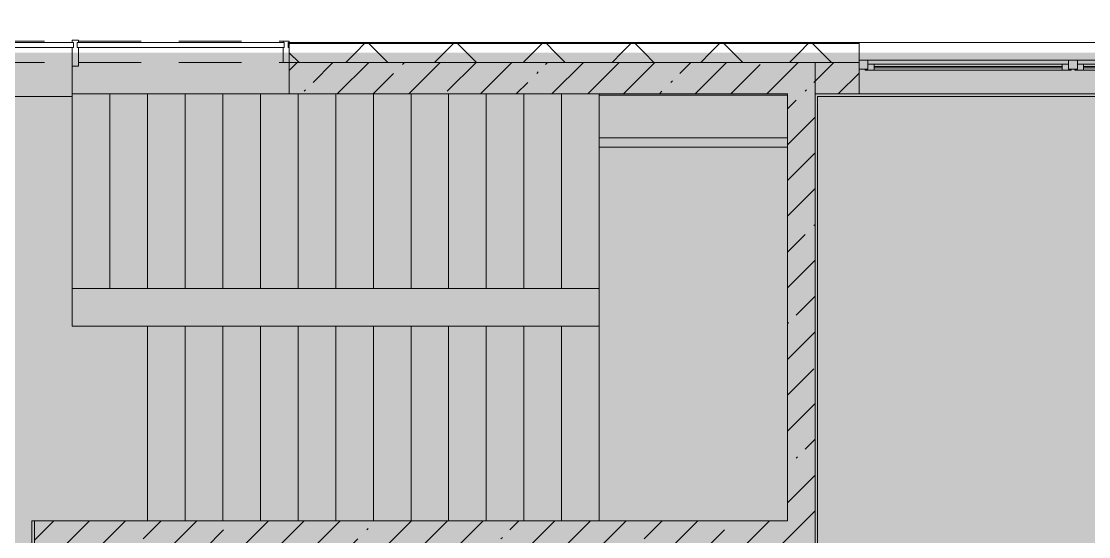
# Model space of a CAD drawing. Header units: millimetres. Extents: x 81303 to 275082, y -8553 to 29000.
# Drawn here: x 242547 to 251052, y 17624 to 21728 of the extents above; entities that cross this region are included whole.
import ezdxf

# ---------------------------------------------------------------- set-up
doc = ezdxf.new("R2010")
doc.units = ezdxf.units.MM
doc.linetypes.add('200_ШТРИХ__ш1_п0_6_', pattern=[800, 500, -300])
doc.layers.add('A-DETL-GENF-2', color=7, linetype='Continuous', lineweight=9, true_color=0xc0c0c0, transparency=0.4)
for name, color, linetype, lineweight in [('A-DETL-MBND-1', 7, '200_ШТРИХ__ш1_п0_6_', 9), ('A-GLAZ-3', 7, 'Continuous', 5), ('A-GLAZ-CWMG-2', 7, 'Continuous', 5), ('A-WALL', 7, 'Continuous', 9), ('A-WALL-3', 7, 'Continuous', 5), ('I-WALL-3', 7, 'Continuous', 5)]:
    doc.layers.add(name, color=color, linetype=linetype, lineweight=lineweight)
for name, color, linetype, lineweight, true_color in [('A-FLOR-1', 7, 'Continuous', 5, 0xb7b7b7), ('A-GLAZ-2', 7, 'Continuous', 5, 0x737373), ('A-GLAZ-CWMG-3', 7, 'Continuous', 5, 0x737373), ('A-WALL-4', 7, 'Continuous', 5, 0x737373), ('A-WALL-5', 7, 'Continuous', 9, 0x737373), ('I-WALL-4', 7, 'Continuous', 5, 0x737373), ('S-STRS-1', 7, 'Continuous', 5, 0x737373)]:
    doc.layers.add(name, color=color, linetype=linetype, lineweight=lineweight, true_color=true_color)
pattern_1 = [(45, (148072.5, 0), (-285.1231, 285.1231), []), (45, (148357.62, 0), (-285.1231, 285.1231), [504.031, -100.806, 16.764, -84.042])]
pattern_2 = [(45, (148072.5, 0), (-353.5534, 353.5534), []), (135, (148072.5, 0), (-353.5534, -353.5534), [])]

# ---------------------------------------------------------------- blocks, each defined once
blk = doc.blocks.new('120_Окно_СКБ_2Ст_Фрамуга сверху - 120_Окно_СКБ_2Ст_2300х2500_h_ ДОО-19727959-3_10_3_птичка')
at = {"layer": 'A-GLAZ-2'}
for p, q in [((-1150, -127), (-1150, -57)), ((-1150, -57), (-1080, -57)), ((1150, -57), (-1150, -57)), ((-1080, -57), (-1080, -127)), ((-1080, -57), (1080, -57)), ((520, -127), (520, -57)), ((520, -57), (590, -57)), ((590, -57), (590, -127)), ((1080, -127), (1080, -57)), ((1080, -57), (1150, -57)), ((1150, -57), (1150, -127)), ((-1080, -127), (-1150, -127)), ((-1150, -127), (-1100, -127)), ((-1080, -127), (-1100, -127)), ((-1100, -127), (-1100, -137)), ((-1100, -137), (540, -137)), ((540, -137), (-1100, -137)), ((520, -87), (-1080, -87)), ((-1080, -87), (-1080, -127)), ((-1030, -137), (-1030, -87)), ((-1030, -107), (470, -107)), ((470, -117), (-1030, -117)), ((470, -137), (470, -87)), ((520, -127), (520, -87)), ((590, -127), (520, -127)), ((540, -127), (520, -127)), ((540, -127), (570, -127)), ((540, -127), (570, -127)), ((540, -137), (540, -127)), ((590, -127), (570, -127)), ((570, -127), (570, -137)), ((570, -137), (1100, -137)), ((1100, -137), (570, -137)), ((1080, -87), (590, -87)), ((590, -87), (590, -127)), ((640, -137), (640, -87)), ((640, -107), (1030, -107)), ((1030, -117), (640, -117)), ((1030, -137), (1030, -87)), ((1080, -127), (1080, -87)), ((1150, -127), (1080, -127)), ((1100, -127), (1080, -127)), ((1100, -127), (1150, -127)), ((1100, -137), (1100, -127))]:
    blk.add_line(p, q, dxfattribs=at)
blk = doc.blocks.new('PNS_Панель прямоугольная - Нр_Стекло - 40мм-22855911-3_10_3_птичка')
at = {"layer": 'A-GLAZ-3'}
h = blk.add_hatch(dxfattribs=at)
h.set_pattern_fill('FP_122', color=256, style=0, pattern_type=2)
h.set_pattern_definition([(45, (-94620, -21060), (-1414.214, 1414.214), [1000, -3000]), (45, (-95620, -21560), (-1414.214, 1414.214), [3000, -1000]), (45, (-93620, -22060), (-1414.214, 1414.214), [1000, -3000])])
h.paths.add_polyline_path([(770, -40), (770, 0), (-770, 0), (-770, -40), (760, -40)])
for p, q in [((-770, 0), (770, 0)), ((760, 0), (-770, 0)), ((-760, -40), (760, -40))]:
    blk.add_line(p, q, dxfattribs=at)
blk = doc.blocks.new('Прямоугольный импост - Импост структурный с накладкой - 170мм-22855901-3_10_3_птичка')
at = {"layer": 'A-DETL-MBND-1'}
for p, q in [((93360, 21560), (93360, 21570)), ((93360, 21570), (94880, 21570)), ((93360, 21400), (94880, 21400))]:
    blk.add_line(p, q, dxfattribs=at)
blk = doc.blocks.new('Прямоугольный импост - Импост структурный с накладкой - 170мм-22854936-3_10_3_птичка')
at = {"layer": 'A-GLAZ-CWMG-2'}
for p, q in [((-50, 40), (-50, 81)), ((-40, 40), (-50, 40)), ((-50, -10), (-50, 0)), ((-50, 0), (-40, 0)), ((-40, 0), (-40, 40)), ((-10, 40), (-10, 0)), ((0, 40), (-10, 40)), ((-10, 0), (0, 0)), ((0, 81), (0, 40)), ((0, 0), (0, -10)), ((0, -10), (-50, -10))]:
    blk.add_line(p, q, dxfattribs=at)
at = {"layer": 'A-GLAZ-CWMG-3'}
for p, q in [((-50, 81), (-50, 160)), ((-50, 160), (0, 160)), ((0, 160), (0, 81))]:
    blk.add_line(p, q, dxfattribs=at)
blk = doc.blocks.new('PNS_Панель прямоугольная1 - Нр_Стекло - 40мм-23689159-3_10_3_птичка')
at = {"layer": 'A-GLAZ-3'}
for p, q in [((-825, 0), (825, 0)), ((825, 0), (-815, 0)), ((-815, -40), (815, -40))]:
    blk.add_line(p, q, dxfattribs=at)
blk = doc.blocks.new('Прямоугольный импост - Импост структурный с накладкой - 170мм-23689141-3_10_3_птичка')
at = {"layer": 'A-DETL-MBND-1'}
for p, q in [((94930, 21570), (96560, 21570)), ((96560, 21570), (96560, 21560)), ((94930, 21400), (96560, 21400))]:
    blk.add_line(p, q, dxfattribs=at)
blk = doc.blocks.new('Прямоугольный импост - Импост структурный с накладкой - 190мм-22854925-3_10_3_птичка')
at = {"layer": 'A-GLAZ-CWMG-2'}
for p, q in [((-25, 40), (-25, 81)), ((-15, 40), (-25, 40)), ((-25, -17), (-25, 0)), ((-25, 0), (-15, 0)), ((-15, 0), (-15, 40)), ((15, 40), (15, 0)), ((25, 40), (15, 40)), ((15, 0), (25, 0)), ((25, 81), (25, 40)), ((25, 0), (25, -17)), ((25, -17), (-25, -17))]:
    blk.add_line(p, q, dxfattribs=at)
at = {"layer": 'A-GLAZ-CWMG-3'}
for p, q in [((-25, 81), (-25, 190)), ((-25, 190), (25, 190)), ((25, 190), (25, 81))]:
    blk.add_line(p, q, dxfattribs=at)
blk = doc.blocks.new('Зашивка приборов отопления40 - Зашивка приборов отопления-33325598-3_10_3_птичка')
at = {"layer": 'A-WALL-4'}
for p, q in [((126595, 120), (125095, 120)), ((126595, 45), (126595, 120)), ((126595, 45), (125095, 45)), ((125095, 45), (126595, 45)), ((126595, -295), (126595, 45)), ((125095, -295), (126595, -295))]:
    blk.add_line(p, q, dxfattribs=at)

msp = doc.modelspace()

# ---------------------------------------------------------------- hatches: boundary and pattern name
at = {"layer": 'A-DETL-GENF-2'}
msp.add_hatch(color=256, dxfattribs=at).paths.add_polyline_path([(273305.5, -258), (273305.5, 21479), (241405.5, 21479), (241405.5, 27379), (232642.5, 27379), (232642.5, 10208.3), (237282.5, 10208.3), (237282.5, -258), (272060.1, -258)])
at = {"layer": 'A-WALL-3'}
h = msp.add_hatch(dxfattribs=at)
h.set_pattern_fill('FP_58', color=256, style=0, pattern_type=2)
h.set_pattern_definition(pattern_2)
h.paths.add_polyline_path([(273152.5, 21400), (273302.5, 21400), (273302.5, 21479), (268222.7, 21479), (268222.7, 21400), (272902.5, 21400)])
h.paths.add_polyline_path([(267322.7, 21400), (267322.7, 21479), (265972.9, 21479), (265972.9, 21400), (266466.9, 21400)])
h.paths.add_polyline_path([(254348.2, 21400), (254922.9, 21400), (254922.9, 21479), (253622.7, 21479), (253622.7, 21400), (254122.5, 21400)])
h.paths.add_polyline_path([(255822.9, 21400), (257122.9, 21400), (257122.9, 21479), (255822.9, 21479)])
h.paths.add_polyline_path([(241376.6, 21400), (241382.5, 21400), (241382.5, 21550), (241362.5, 21550), (241362.5, 21400)])
h.paths.add_polyline_path([(258022.9, 21400), (259322.5, 21400), (259322.5, 21479), (258022.9, 21479)])
h.paths.add_polyline_path([(261622.5, 21400), (262772.9, 21400), (262772.9, 21479), (261622.5, 21479)])
h.paths.add_polyline_path([(264202.9, 21400), (265072.9, 21400), (265072.9, 21479), (264202.9, 21479)])
h.paths.add_polyline_path([(244682.5, 21400), (249222.5, 21400), (249222.5, 21479), (244682.5, 21479)])
h.paths.add_polyline_path([(251522.5, 21400), (252722.7, 21400), (252722.7, 21479), (251522.5, 21479)])
h = msp.add_hatch(dxfattribs=at)
h.set_pattern_fill('FP_58', color=256, style=0, pattern_type=2)
h.set_pattern_definition(pattern_2)
h.paths.add_polyline_path([(273231.5, 21479), (273302.5, 21479), (273302.5, 21550), (268222.7, 21550), (268222.7, 21479), (273113.2, 21479)])
h.paths.add_polyline_path([(247822.8, 21479), (249222.5, 21479), (249222.5, 21550), (244682.5, 21550), (244682.5, 21479), (246561.6, 21479)])
h.paths.add_polyline_path([(251522.5, 21479), (252722.7, 21479), (252722.7, 21550), (251522.5, 21550)])
h.paths.add_polyline_path([(267322.7, 21479), (267322.7, 21550), (265972.9, 21550), (265972.9, 21479), (266611.8, 21479)])
h.paths.add_polyline_path([(264602.4, 21479), (265072.9, 21479), (265072.9, 21550), (264202.9, 21550), (264202.9, 21479)])
h.paths.add_polyline_path([(254307.5, 21479), (254922.9, 21479), (254922.9, 21550), (253622.7, 21550), (253622.7, 21479), (254122.5, 21479)])
h.paths.add_polyline_path([(262738, 21479), (262772.9, 21479), (262772.9, 21550), (261622.5, 21550), (261622.5, 21479), (262228.4, 21479)])
h.paths.add_polyline_path([(259122.5, 21479), (259322.5, 21479), (259322.5, 21550), (258022.9, 21550), (258022.9, 21479), (259009.2, 21479)])
h.paths.add_polyline_path([(255822.9, 21479), (257122.9, 21479), (257122.9, 21550), (255822.9, 21550)])
at = {"layer": 'I-WALL-3'}
h = msp.add_hatch(dxfattribs=at)
h.set_pattern_fill('FP_54', color=256, style=0, pattern_type=2)
h.set_pattern_definition(pattern_1)
h.paths.add_polyline_path([(244682.5, 21150), (248652.5, 21150), (248652.5, 21400), (244682.5, 21400)])
h.paths.add_polyline_path([(241297.3, 21150), (241382.5, 21150), (241382.5, 21400), (241102.5, 21400), (241102.5, 21150), (241285.1, 21150)])
h = msp.add_hatch(dxfattribs=at)
h.set_pattern_fill('FP_54', color=256, style=0, pattern_type=2)
h.set_pattern_definition(pattern_1)
h.paths.add_polyline_path([(248652.5, 17530), (248872.5, 17530), (248872.5, 21400), (248652.5, 21400), (248652.5, 17750)])
h = msp.add_hatch(dxfattribs=at)
h.set_pattern_fill('FP_54', color=256, style=0, pattern_type=2)
h.set_pattern_definition(pattern_1)
h.paths.add_polyline_path([(259322.5, 21150), (259322.5, 21400), (259122.5, 21400), (259122.5, 21150)])
h.paths.add_polyline_path([(257122.9, 21150), (257122.9, 21400), (255822.9, 21400), (255822.9, 21150)])
h.paths.add_polyline_path([(269112.5, 21150), (269112.5, 21400), (268922.5, 21400), (268922.5, 21150)])
h.paths.add_polyline_path([(258022.9, 21150), (258422.5, 21150), (258422.5, 21400), (258022.9, 21400)])
h.paths.add_polyline_path([(266466.9, 21150), (267322.7, 21150), (267322.7, 21400), (265972.9, 21400), (265972.9, 21150)])
h.paths.add_polyline_path([(261622.5, 21150), (262772.9, 21150), (262772.9, 21400), (261622.5, 21400)])
h.paths.add_polyline_path([(265072.9, 21150), (265072.9, 21400), (264202.9, 21400), (264202.9, 21150), (264602.4, 21150)])
h.paths.add_polyline_path([(251551.6, 21150), (252722.7, 21150), (252722.7, 21400), (251522.5, 21400), (251522.5, 21150)])
h.paths.add_polyline_path([(254122.5, 21150), (254922.9, 21150), (254922.9, 21400), (254122.5, 21400), (254122.5, 21246.1)])
h.paths.add_polyline_path([(248872.5, 21150), (249222.5, 21150), (249222.5, 21400), (248872.5, 21400)])
h = msp.add_hatch(dxfattribs=at)
h.set_pattern_fill('FP_54', color=256, style=0, pattern_type=2)
h.set_pattern_definition(pattern_1)
h.paths.add_polyline_path([(242695.7, 13620), (242872.5, 13620), (242872.5, 17750), (242652.5, 17750), (242652.5, 13620)])
h = msp.add_hatch(dxfattribs=at)
h.set_pattern_fill('FP_54', color=256, style=0, pattern_type=2)
h.set_pattern_definition(pattern_1)
h.paths.add_polyline_path([(248652.5, 17530), (248652.5, 17750), (242872.5, 17750), (242872.5, 17530), (247822.8, 17530)])

# ---------------------------------------------------------------- linework, layer by layer
at = {"layer": 'A-FLOR-1'}
for p, q in [((242952.5, 19300), (242952.5, 21370)), ((242952.5, 21130), (241122.5, 21130)), ((253602.5, 21130), (248892.5, 21130)), ((248892.5, 21130), (248892.5, 13920)), ((243552.5, 19300), (242952.5, 19300)), ((243552.5, 17750), (243552.5, 19300)), ((242631.5, 13620), (242631.5, 17750)), ((242631.5, 17750), (242652.5, 17750))]:
    msp.add_line(p, q, dxfattribs=at)
at = {"layer": 'A-WALL'}
for p, q in [((249222.5, 21553), (244682.5, 21553)), ((249222.5, 21550), (244682.5, 21550))]:
    msp.add_line(p, q, dxfattribs=at)
at = {"layer": 'A-WALL-3'}
msp.add_line((254922.9, 21558), (244682.5, 21558), dxfattribs=at)
at = {"layer": 'A-WALL-4'}
for p, q in [((244682.5, 21558), (244682.5, 21400)), ((249222.5, 21400), (249222.5, 21558)), ((248652.5, 21400), (248872.5, 21400))]:
    msp.add_line(p, q, dxfattribs=at)
at = {"layer": 'A-WALL-5'}
for p, q in [((244682.5, 21400), (248652.5, 21400)), ((249222.5, 21400), (248872.5, 21400))]:
    msp.add_line(p, q, dxfattribs=at)
at = {"layer": 'I-WALL-4'}
for p, q in [((244682.5, 21400), (244682.5, 21150)), ((248872.5, 13900), (248872.5, 21400)), ((249222.5, 21150), (249222.5, 21400)), ((244682.5, 21150), (248652.5, 21150)), ((248652.5, 21150), (248652.5, 17750)), ((253622.5, 21150), (248872.5, 21150)), ((242652.5, 17750), (242652.5, 13620)), ((248652.5, 17750), (242652.5, 17750))]:
    msp.add_line(p, q, dxfattribs=at)
at = {"layer": 'S-STRS-1'}
for p, q in [((242952.5, 19600), (242952.5, 21150)), ((243252.5, 21150), (242952.5, 21150)), ((243552.5, 21150), (243252.5, 21150)), ((243252.5, 19600), (243252.5, 21150)), ((243252.5, 19600), (243252.5, 21150)), ((243852.5, 21150), (243552.5, 21150)), ((243552.5, 19600), (243552.5, 21150)), ((243552.5, 19600), (243552.5, 21150)), ((244152.5, 21150), (243852.5, 21150)), ((243852.5, 19600), (243852.5, 21150)), ((243852.5, 19600), (243852.5, 21150)), ((244452.5, 21150), (244152.5, 21150)), ((244152.5, 19600), (244152.5, 21150)), ((244152.5, 19600), (244152.5, 21150)), ((244682.5, 21150), (244452.5, 21150)), ((244452.5, 19600), (244452.5, 21150)), ((244452.5, 19600), (244452.5, 21150)), ((244752.5, 19600), (244752.5, 21150)), ((244752.5, 19600), (244752.5, 21150)), ((245052.5, 19600), (245052.5, 21150)), ((245052.5, 19600), (245052.5, 21150)), ((245352.5, 19600), (245352.5, 21150)), ((245352.5, 19600), (245352.5, 21150)), ((245652.5, 19600), (245652.5, 21150)), ((245652.5, 19600), (245652.5, 21150)), ((245952.5, 19600), (245952.5, 21150)), ((245952.5, 19600), (245952.5, 21150)), ((246252.5, 19600), (246252.5, 21150)), ((246252.5, 19600), (246252.5, 21150)), ((246552.5, 19600), (246552.5, 21150)), ((246552.5, 19600), (246552.5, 21150)), ((246852.5, 19600), (246852.5, 21150)), ((246852.5, 19600), (246852.5, 21150)), ((247152.5, 21140), (247152.5, 21150)), ((247152.5, 21140), (247152.5, 21150)), ((247152.5, 19600), (247152.5, 20725)), ((247152.5, 19600), (247152.5, 20725)), ((243252.5, 19600), (242952.5, 19600)), ((243552.5, 19600), (243252.5, 19600)), ((243852.5, 19600), (243552.5, 19600)), ((244152.5, 19600), (243852.5, 19600)), ((244452.5, 19600), (244152.5, 19600)), ((244752.5, 19600), (244452.5, 19600)), ((245052.5, 19600), (244752.5, 19600)), ((245352.5, 19600), (245052.5, 19600)), ((245652.5, 19600), (245352.5, 19600)), ((245952.5, 19600), (245652.5, 19600)), ((246252.5, 19600), (245952.5, 19600)), ((246552.5, 19600), (246252.5, 19600)), ((246852.5, 19600), (246552.5, 19600)), ((247152.5, 19600), (246852.5, 19600)), ((247152.5, 19600), (247152.5, 19300)), ((243552.5, 19300), (243852.5, 19300)), ((243852.5, 19300), (244152.5, 19300)), ((243852.5, 19300), (243852.5, 17750)), ((243852.5, 19300), (243852.5, 17750)), ((244152.5, 19300), (244452.5, 19300)), ((244152.5, 19300), (244152.5, 17750)), ((244152.5, 19300), (244152.5, 17750)), ((244452.5, 19300), (244752.5, 19300)), ((244452.5, 19300), (244452.5, 17750)), ((244452.5, 19300), (244452.5, 17750)), ((244752.5, 19300), (245052.5, 19300)), ((244752.5, 19300), (244752.5, 17750)), ((244752.5, 19300), (244752.5, 17750)), ((245052.5, 19300), (245352.5, 19300)), ((245052.5, 19300), (245052.5, 17750)), ((245052.5, 19300), (245052.5, 17750)), ((245352.5, 19300), (245652.5, 19300)), ((245352.5, 19300), (245352.5, 17750)), ((245352.5, 19300), (245352.5, 17750)), ((245652.5, 19300), (245952.5, 19300)), ((245652.5, 19300), (245652.5, 17750)), ((245652.5, 19300), (245652.5, 17750)), ((245952.5, 19300), (246252.5, 19300)), ((245952.5, 19300), (245952.5, 17750)), ((245952.5, 19300), (245952.5, 17750)), ((246252.5, 19300), (246552.5, 19300)), ((246252.5, 19300), (246252.5, 17750)), ((246252.5, 19300), (246252.5, 17750)), ((246552.5, 19300), (246852.5, 19300)), ((246552.5, 19300), (246552.5, 17750)), ((246552.5, 19300), (246552.5, 17750)), ((246852.5, 19300), (247152.5, 19300)), ((246852.5, 19300), (246852.5, 17750)), ((246852.5, 19300), (246852.5, 17750)), ((247152.5, 19300), (247152.5, 17750)), ((247152.5, 19300), (247152.5, 17750))]:
    msp.add_line(p, q, dxfattribs=at)

# ---------------------------------------------------------------- block references
at = {"layer": 'A-DETL-MBND-1'}
for name in ['Прямоугольный импост - Импост структурный с накладкой - 170мм-22855901-3_10_3_птичка', 'Прямоугольный импост - Импост структурный с накладкой - 170мм-23689141-3_10_3_птичка']:
    msp.add_blockref(name, (148072.5, 0), dxfattribs=at)
at = {"layer": 'A-GLAZ-2'}
msp.add_blockref('120_Окно_СКБ_2Ст_Фрамуга сверху - 120_Окно_СКБ_2Ст_2300х2500_h_ ДОО-19727959-3_10_3_птичка', (250372.5, 21475), dxfattribs=at)
at = {"layer": 'A-GLAZ-3'}
for name, p in [('PNS_Панель прямоугольная - Нр_Стекло - 40мм-22855911-3_10_3_птичка', (242192.5, 21560)), ('PNS_Панель прямоугольная1 - Нр_Стекло - 40мм-23689159-3_10_3_птичка', (243817.5, 21560))]:
    msp.add_blockref(name, p, dxfattribs=at)
at = {"layer": 'A-GLAZ-CWMG-2', "extrusion": (0, 0, -1), "rotation": 180}
for name, p in [('Прямоугольный импост - Импост структурный с накладкой - 190мм-22854925-3_10_3_птичка', (-242977.5, 21560)), ('Прямоугольный импост - Импост структурный с накладкой - 170мм-22854936-3_10_3_птичка', (-244682.5, 21560))]:
    msp.add_blockref(name, p, dxfattribs=at)
at = {"layer": 'A-WALL-4', "rotation": 180}
msp.add_blockref('Зашивка приборов отопления40 - Зашивка приборов отопления-33325598-3_10_3_птичка', (373747.5, 20845), dxfattribs=at)

doc.saveas('drawing.dxf')
